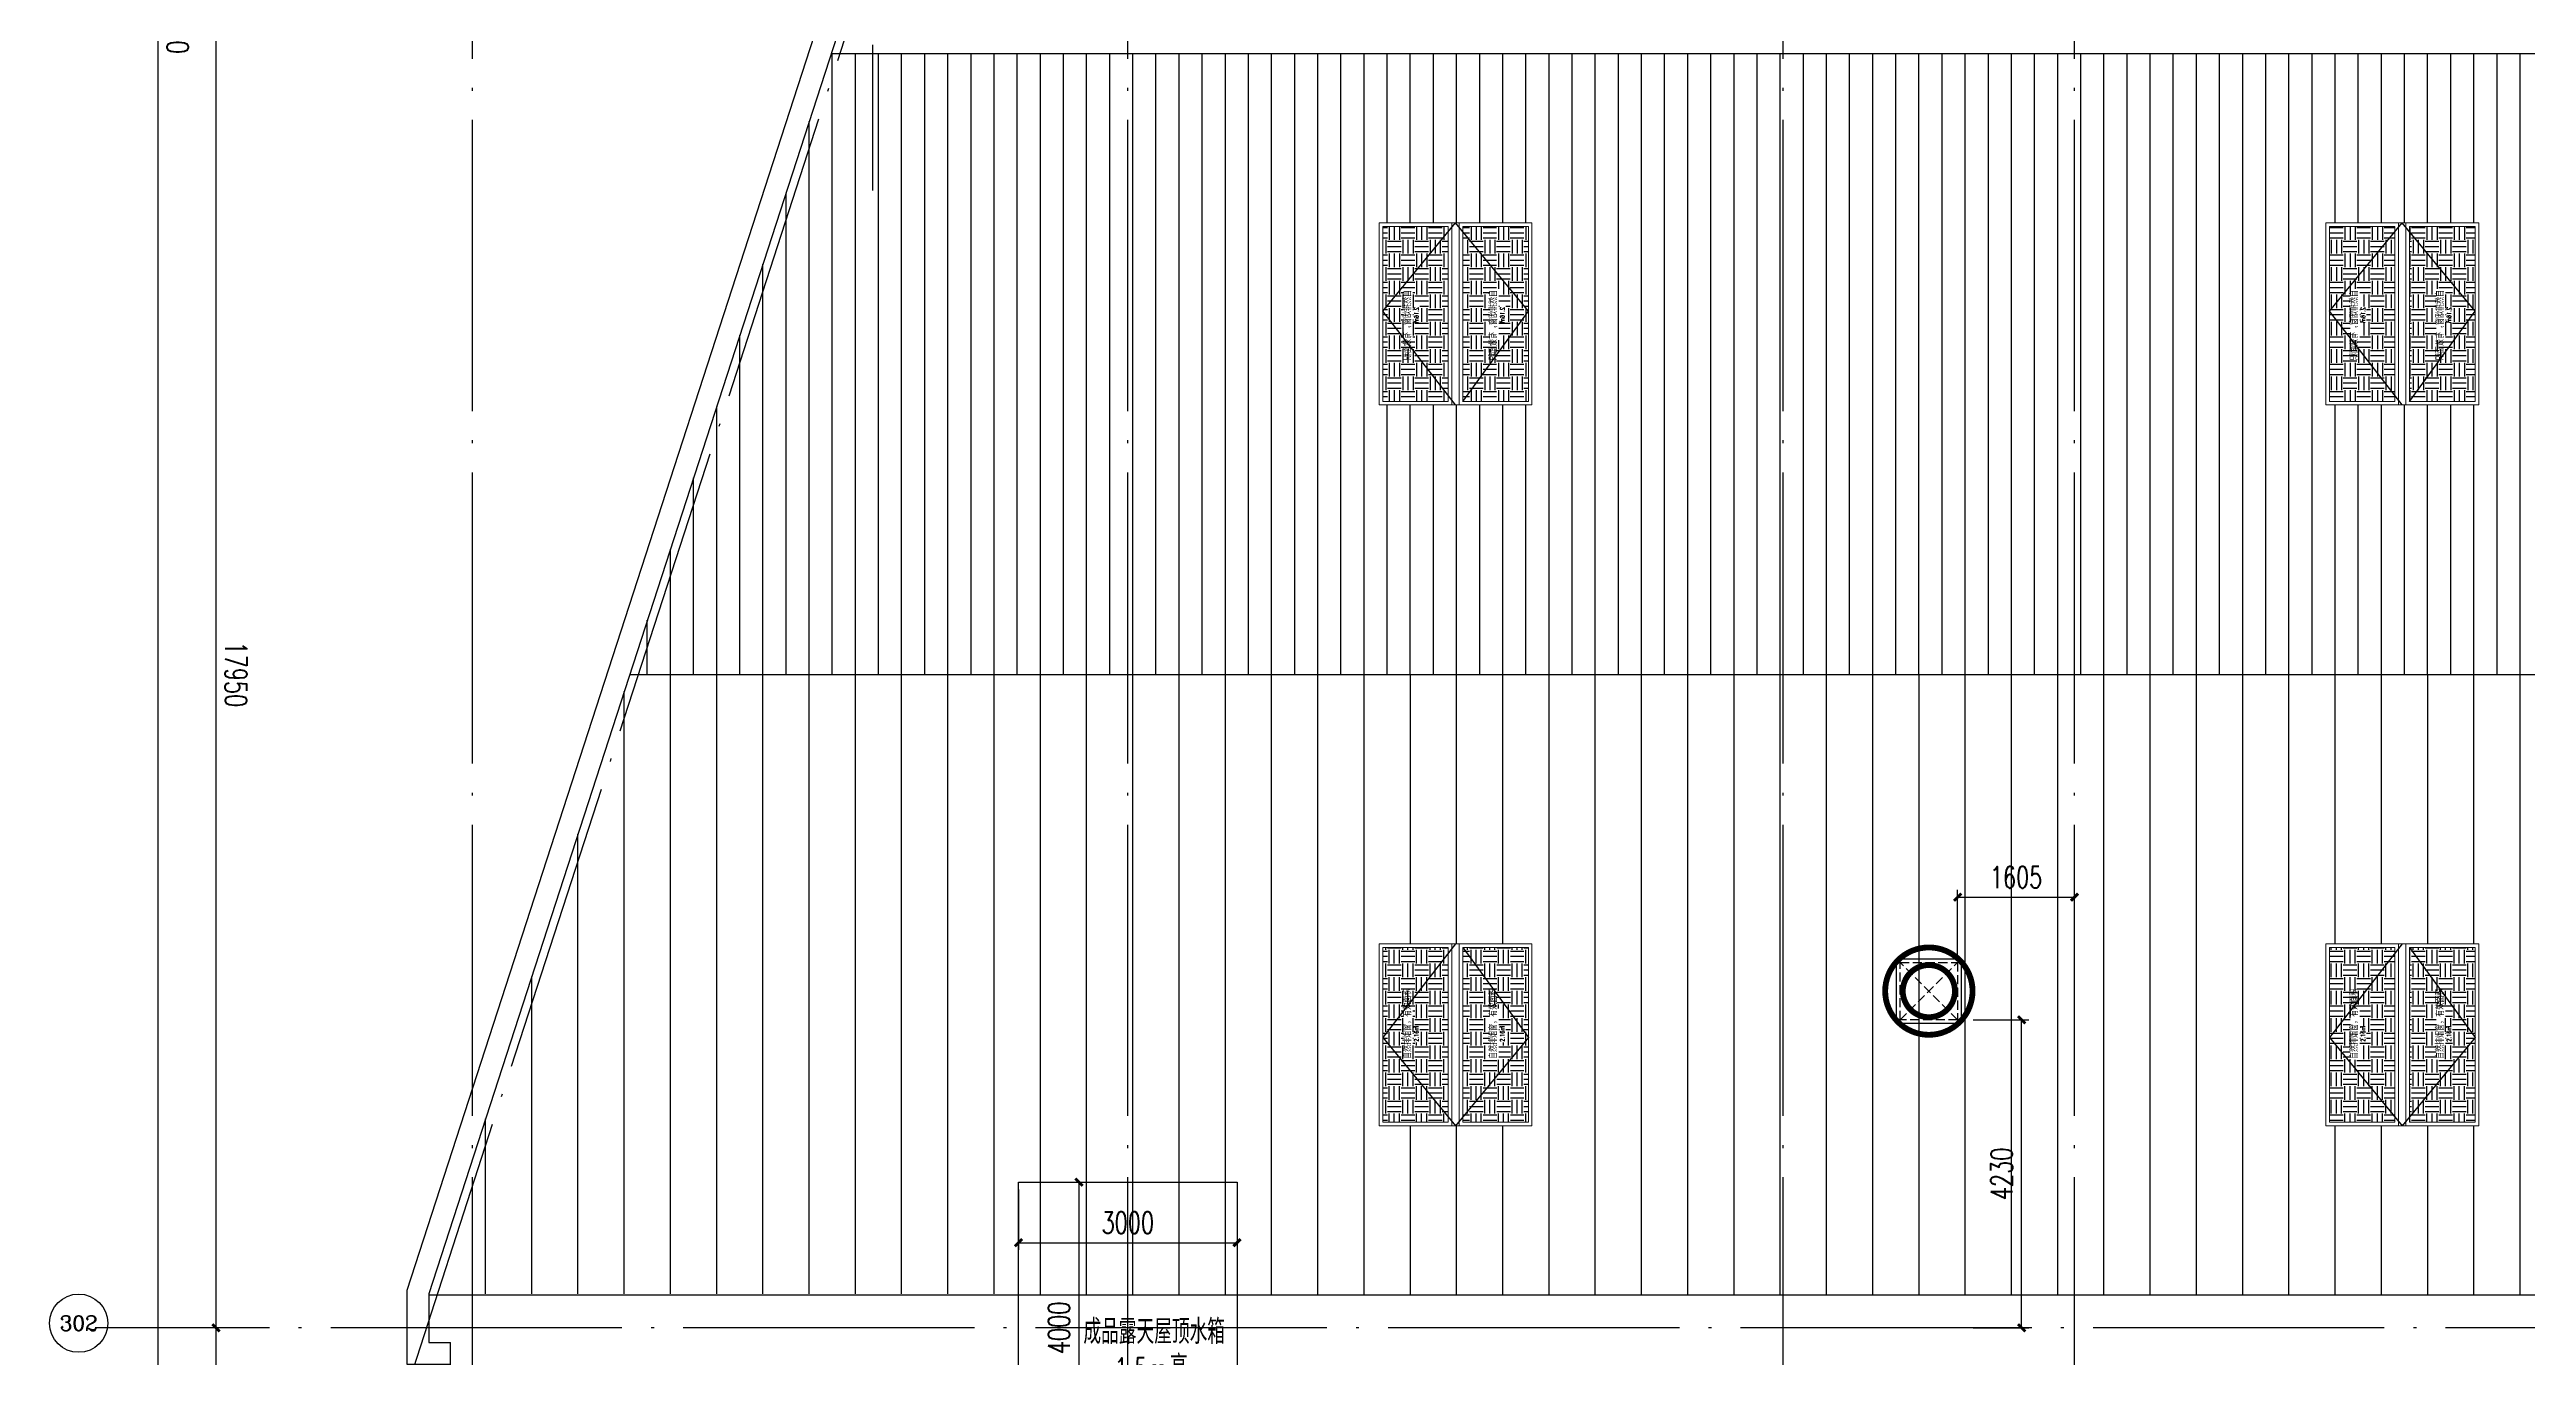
# Model space of a CAD drawing. Extents: x -555607 to 460190, y 498714 to 1664455.
# Drawn here: x 181339 to 215352, y 566477 to 584427 of the extents above; entities that cross this region are included whole.
import ezdxf
from ezdxf.enums import TextEntityAlignment as Align

# ---------------------------------------------------------------- set-up
doc = ezdxf.new("R2010")
doc.units = 0
doc.header["$LTSCALE"] = 1000
doc.header["$MEASUREMENT"] = 0
for name, pattern in [('DASH', [0.35, 0.25, -0.1]), ('DOTE', [2.42, 2, -0.2, 0.02, -0.2]), ('HIDDEN', [9.525, 6.35, -3.175])]:
    doc.linetypes.add(name, pattern=pattern)
doc.layers.get('Defpoints').update_dxf_attribs({"color": 210})
for name, color, linetype in [('A-AXIS-D', 1, 'Continuous'), ('A-AXIS-DOTE', 14, 'DOTE'), ('A-AXIS-DP', 126, 'Continuous'), ('A-HATCH-2', 251, 'Continuous'), ('A-LIN-V', 9, 'Continuous'), ('A-SFCE', 30, 'Continuous'), ('A-WINDOW', 8, 'Continuous'), ('SPACE', 7, 'Continuous'), ('SPACE_HATCH', 8, 'Continuous'), ('参考线', 8, 'Continuous'), ('外框', 1, 'HIDDEN'), ('建-尺寸', 3, 'Continuous'), ('建-文字', 7, 'Continuous'), ('暖通', 7, 'Continuous')]:
    doc.layers.add(name, color=color, linetype=linetype)
doc.layers.add('成型线', color=3, linetype='Continuous', lineweight=18)
doc.styles.add('_TCH_AXIS', font='COMPLEX', dxfattribs={"bigfont": 'GBCBIG'})
doc.styles.add('_TCH_DIM_T3', font='SIMPLEX', dxfattribs={"width": 0.705882, "bigfont": 'GBCBIG'})
doc.styles.add('_TCH_SPACE', font='SIMPLEX', dxfattribs={"height": 5, "bigfont": 'GBCBIG'})
doc.styles.add('A-DIM_T3', font='SIMPLEX', dxfattribs={"width": 0.705882, "bigfont": 'GBCBIG'})
doc.styles.add('A-STANDARD', font='SIMPLEX', dxfattribs={"bigfont": 'GBCBIG'})
doc.dimstyles.new('_TCH_ARCH&&100', dxfattribs={"dimtxt": 297.5, "dimasz": 100, "dimexe": 100, "dimexo": 100, "dimgap": 126.25, "dimtad": 1, "dimdec": 0, "dimzin": 0, "dimdsep": 46, "dimtxsty": '_TCH_DIM_T3', "dimblk": 'ARCHTICK', "dimcen": 0.09, "dimclrt": 7, "dimazin": 2, "dimtfac": 1, "dimtdec": 0, "dimtix": 1, "dimtmove": 2, "dimatfit": 3, "dimfxl": 100, "dimtolj": 1, "dimtzin": 0, "dimarcsym": 0})
doc.dimstyles.new('A-DIM&&100', dxfattribs={"dimtxt": 297.5, "dimasz": 100, "dimexe": 100, "dimexo": 100, "dimgap": 126.25, "dimtad": 1, "dimdec": 0, "dimzin": 0, "dimdsep": 46, "dimtxsty": 'A-DIM_T3', "dimblk": 'ARCHTICK', "dimcen": 0.09, "dimclrt": 7, "dimazin": 2, "dimtfac": 1, "dimtdec": 0, "dimtix": 1, "dimtmove": 2, "dimatfit": 3, "dimfxl": 1, "dimtolj": 1, "dimtzin": 0, "dimarcsym": 0})
pattern_1 = [(0, (0, 0), (187.5, 187.5), [187.5, -187.5]), (0, (0, 70.31), (187.5, 187.5), [187.5, -187.5]), (0, (0, 140.62), (187.5, 187.5), [187.5, -187.5]), (90, (23.44, 164.06), (-187.5, 187.5), [187.5, -187.5]), (90, (93.75, 164.06), (-187.5, 187.5), [187.5, -187.5]), (90, (164.06, 164.06), (-187.5, 187.5), [187.5, -187.5])]

# ---------------------------------------------------------------- blocks, each defined once
blk = doc.blocks.new('_ArchTick')
at = {"color": 0, "linetype": 'ByBlock', "const_width": 0.4}
blk.add_lwpolyline([(-0.5, -0.5), (0.5, 0.5)], dxfattribs=at)
blk = doc.blocks.new('*D322')
at = {"layer": 'Defpoints', "color": 0, "transparency": 16777216}
for p in [(-1640, 3060), (1360, 3060), (1360, 2230)]:
    blk.add_point(p, dxfattribs=at)
at = {"layer": '建-尺寸', "color": 0, "lineweight": -2, "transparency": 16777216}
for p, q in [((-1640, 2960), (-1640, 2130)), ((1360, 2960), (1360, 2130)), ((-1640, 2230), (1360, 2230))]:
    blk.add_line(p, q, dxfattribs=at)
at = {"layer": '建-尺寸', "color": 0, "lineweight": -2, "transparency": 16777216, "xscale": 100, "yscale": 100, "zscale": 100, "rotation": 180}
blk.add_blockref('_ArchTick', (-1640, 2230), dxfattribs=at)
at = {"layer": '建-尺寸', "color": 0, "lineweight": -2, "transparency": 16777216, "xscale": 100, "yscale": 100, "zscale": 100}
blk.add_blockref('_ArchTick', (1360, 2230), dxfattribs=at)
at = {"layer": '建-尺寸', "color": 7, "transparency": 16777216, "insert": (-140, 2505), "char_height": 297.5, "attachment_point": 5, "style": 'A-DIM_T3'}
blk.add_mtext('\\A1;3000', dxfattribs=at)
blk = doc.blocks.new('*D323')
at = {"layer": 'Defpoints', "color": 0, "transparency": 16777216}
for p in [(-1640, 3060), (-810, 3060), (-1640, -940)]:
    blk.add_point(p, dxfattribs=at)
at = {"layer": '建-尺寸', "color": 0, "lineweight": -2, "transparency": 16777216}
for p, q in [((-1540, 3060), (-710, 3060)), ((-810, -940), (-810, 3060)), ((-1540, -940), (-710, -940))]:
    blk.add_line(p, q, dxfattribs=at)
at = {"layer": '建-尺寸', "color": 0, "lineweight": -2, "transparency": 16777216, "xscale": 100, "yscale": 100, "zscale": 100}
for p, rotation in [((-810, 3060), 90), ((-810, -940), 270)]:
    blk.add_blockref('_ArchTick', p, dxfattribs=dict(at, rotation=rotation))
at = {"layer": '建-尺寸', "color": 7, "transparency": 16777216, "insert": (-1085, 1060), "char_height": 297.5, "attachment_point": 5, "rotation": 90, "style": 'A-DIM_T3'}
blk.add_mtext('\\A1;4000', dxfattribs=at)
blk = doc.blocks.new('*D501')
at = {"layer": 'A-AXIS-D', "color": 0, "lineweight": -2, "transparency": 16777216}
for p, q in [((184311, 584820), (183524, 584820)), ((183624, 584820), (183624, 566870)), ((184311, 566870), (183524, 566870))]:
    blk.add_line(p, q, dxfattribs=at)
at = {"layer": 'Defpoints', "color": 0, "transparency": 16777216}
for p in [(184411, 584820), (183624, 566870), (184411, 566870)]:
    blk.add_point(p, dxfattribs=at)
at = {"layer": 'A-AXIS-D', "color": 0, "lineweight": -2, "transparency": 16777216, "xscale": 100, "yscale": 100, "zscale": 100}
for p, rotation in [((183624, 584820), 90), ((183624, 566870), 270)]:
    blk.add_blockref('_ArchTick', p, dxfattribs=dict(at, rotation=rotation))
at = {"layer": 'A-AXIS-D', "color": 7, "transparency": 16777216, "insert": (183899, 575845), "char_height": 297.5, "attachment_point": 5, "rotation": 270, "style": 'A-DIM_T3'}
blk.add_mtext('\\A1;17950', dxfattribs=at)
blk = doc.blocks.new('*D374')
at = {"layer": 'A-AXIS-D', "color": 0, "lineweight": -2, "transparency": 16777216}
for p, q in [((184311, 566870), (183524, 566870)), ((183624, 566870), (183624, 548920)), ((184311, 548920), (183524, 548920))]:
    blk.add_line(p, q, dxfattribs=at)
at = {"layer": 'Defpoints', "color": 0, "transparency": 16777216}
for p in [(184411, 566870), (183624, 548920), (184411, 548920)]:
    blk.add_point(p, dxfattribs=at)
at = {"layer": 'A-AXIS-D', "color": 0, "lineweight": -2, "transparency": 16777216, "xscale": 100, "yscale": 100, "zscale": 100}
for p, rotation in [((183624, 566870), 90), ((183624, 548920), 270)]:
    blk.add_blockref('_ArchTick', p, dxfattribs=dict(at, rotation=rotation))
at = {"layer": 'A-AXIS-D', "color": 7, "transparency": 16777216, "insert": (183899, 557895), "char_height": 297.5, "attachment_point": 5, "rotation": 270, "style": 'A-DIM_T3'}
blk.add_mtext('\\A1;17950', dxfattribs=at)
blk = doc.blocks.new('*D436')
at = {"layer": 'A-AXIS-D', "color": 0, "lineweight": -2, "transparency": 16777216}
for p, q in [((184211, 621420), (182724, 621420)), ((182824, 621420), (182824, 548220)), ((184211, 548220), (182724, 548220))]:
    blk.add_line(p, q, dxfattribs=at)
at = {"layer": 'Defpoints', "color": 0, "transparency": 16777216}
for p in [(184311, 621420), (182824, 548220), (184311, 548220)]:
    blk.add_point(p, dxfattribs=at)
at = {"layer": 'A-AXIS-D', "color": 0, "lineweight": -2, "transparency": 16777216, "xscale": 100, "yscale": 100, "zscale": 100}
for p, rotation in [((182824, 621420), 90), ((182824, 548220), 270)]:
    blk.add_blockref('_ArchTick', p, dxfattribs=dict(at, rotation=rotation))
at = {"layer": 'A-AXIS-D', "color": 7, "transparency": 16777216, "insert": (183099, 584820), "char_height": 297.5, "attachment_point": 5, "rotation": 270, "style": 'A-DIM_T3'}
blk.add_mtext('\\A1;73200', dxfattribs=at)
blk = doc.blocks.new('44')
blk.add_wipeout([(277446, 745270), (279946, 745270), (279946, 747370), (277446, 747370)]).dxf.layer = '参考线'
at = {"layer": 'SPACE_HATCH'}
h = blk.add_hatch(dxfattribs=at)
h.set_pattern_fill('土壤', color=250, scale=50, style=0)
h.set_pattern_definition(pattern_1)
h.paths.add_polyline_path([(277496, 746420), (279896, 746420), (279896, 747320), (277496, 747320)])
h.paths.add_polyline_path([(278352, 746904), (279057, 746904), (279057, 747034), (278352, 747034)])
h.paths.add_polyline_path([(278591, 746811), (278817, 746811), (278817, 746895), (278591, 746895)])
h = blk.add_hatch(dxfattribs=at)
h.set_pattern_fill('土壤', color=250, scale=50, style=0)
h.set_pattern_definition(pattern_1)
h.paths.add_polyline_path([(277496, 746220), (279896, 746220), (279896, 745320), (277496, 745320)])
h.paths.add_polyline_path([(278352, 745724), (279057, 745724), (279057, 745854), (278352, 745854)])
h.paths.add_polyline_path([(278591, 745631), (278817, 745631), (278817, 745715), (278591, 745715)])
at = {"layer": '外框', "color": 250}
for points in [[(279946, 746320), (278658, 747320), (277446, 746320)], [(279896, 746220), (278658, 745320), (277446, 746320)]]:
    blk.add_lwpolyline(points, dxfattribs=at)
at = {"layer": '成型线', "color": 8}
for p, q in [((279946, 745270), (279946, 747370)), ((277446, 746370), (279946, 746370)), ((277446, 746270), (279946, 746270)), ((277496, 746420), (279896, 746420)), ((277496, 746220), (279896, 746220))]:
    blk.add_line(p, q, dxfattribs=at)
for points in [[(279946, 745270), (277446, 745270), (277446, 747370), (279946, 747370)], [(277496, 746420), (277496, 747320), (279896, 747320), (279896, 746420)], [(279896, 746220), (279896, 745320), (277496, 745320), (277496, 746220)]]:
    blk.add_lwpolyline(points, dxfattribs=at)
at = {"layer": 'SPACE', "color": 250, "style": '_TCH_SPACE'}
for p in [(278365, 746930), (278365, 745750)]:
    blk.add_text('自然排烟窗，有效面积', height=96.5, dxfattribs=at).set_placement(p)
at = {"layer": 'SPACE', "color": 250, "style": '_TCH_SPACE', "width": 0.705882}
for s, height, p in [('2.16m', 59.5, (278600, 746828)), ('2', 29.8, (278792, 746863)), ('2.16m', 59.5, (278600, 745648)), ('2', 29.8, (278792, 745683))]:
    blk.add_text(s, height=height, dxfattribs=at).set_placement(p)
blk = doc.blocks.new('frtt')
at = {"layer": 'A-LIN-V', "xscale": -1, "rotation": 90}
blk.add_blockref('44', (1112916, 997966), dxfattribs=at)
at = {"layer": 'A-LIN-V', "rotation": 90}
blk.add_blockref('44', (1112916, 430674), dxfattribs=at)
blk = doc.blocks.new('242343243')
at = {"layer": 'A-WINDOW'}
for p in [(-165950, -138475), (-152950, -138475)]:
    blk.add_blockref('frtt', p, dxfattribs=at)
blk = doc.blocks.new('fengji')
at = {"layer": '暖通', "color": 7, "linetype": 'DASH', "ltscale": 0.5}
for p, q in [((-395, 395), (395, -395)), ((395, 395), (-395, -395))]:
    blk.add_line(p, q, dxfattribs=at)
at = {"layer": '暖通', "color": 7, "const_width": 79.8}
for points in [[(0, -600, -1), (0, 600, -1)], [(0, -600, 1), (0, 600, 1)]]:
    blk.add_lwpolyline(points, format="xyb", dxfattribs=at)
at = {"layer": '暖通', "color": 7, "ltscale": 0.5}
blk.add_lwpolyline([(-445, 445), (445, 445), (445, -445), (-445, -445)], close=True, dxfattribs=at)
at = {"layer": '暖通', "color": 7, "linetype": 'DASH', "const_width": 79.8}
for points in [[(0, -358, -1), (0, 358, -1)], [(0, -358, 1), (0, 358, 1)]]:
    blk.add_lwpolyline(points, format="xyb", dxfattribs=at)
at = {"layer": '暖通', "color": 7, "linetype": 'DASH', "ltscale": 0.5}
blk.add_lwpolyline([(-395, 395), (395, 395), (395, -395), (-395, -395)], close=True, dxfattribs=at)
blk = doc.blocks.new('*D708')
at = {"layer": 'A-AXIS-DP', "color": 0, "lineweight": -2, "transparency": 16777216}
for p, q in [((207755, 571100), (208520, 571100)), ((208420, 566870), (208420, 571100)), ((207755, 566870), (208520, 566870))]:
    blk.add_line(p, q, dxfattribs=at)
at = {"layer": 'Defpoints', "color": 0, "transparency": 16777216}
for p in [(207655, 571100), (208420, 571100), (207655, 566870)]:
    blk.add_point(p, dxfattribs=at)
at = {"layer": 'A-AXIS-DP', "color": 0, "lineweight": -2, "transparency": 16777216, "xscale": 100, "yscale": 100, "zscale": 100}
for p, rotation in [((208420, 571100), 90), ((208420, 566870), 270)]:
    blk.add_blockref('_ArchTick', p, dxfattribs=dict(at, rotation=rotation))
at = {"layer": 'A-AXIS-DP', "color": 7, "transparency": 16777216, "insert": (208145, 568985), "char_height": 297.5, "attachment_point": 5, "rotation": 90, "style": '_TCH_DIM_T3'}
blk.add_mtext('\\A1;4230', dxfattribs=at)
blk = doc.blocks.new('*D836')
at = {"layer": 'A-AXIS-DP', "color": 0, "lineweight": -2, "transparency": 16777216}
for p, q in [((207541, 571990), (207541, 572885)), ((207541, 572785), (209146, 572785)), ((209146, 571990), (209146, 572885))]:
    blk.add_line(p, q, dxfattribs=at)
at = {"layer": 'Defpoints', "color": 0, "transparency": 16777216}
for p in [(209146, 572785), (207541, 571890), (209146, 571890)]:
    blk.add_point(p, dxfattribs=at)
at = {"layer": 'A-AXIS-DP', "color": 0, "lineweight": -2, "transparency": 16777216, "xscale": 100, "yscale": 100, "zscale": 100, "rotation": 180}
blk.add_blockref('_ArchTick', (207541, 572785), dxfattribs=at)
at = {"layer": 'A-AXIS-DP', "color": 0, "lineweight": -2, "transparency": 16777216, "xscale": 100, "yscale": 100, "zscale": 100}
blk.add_blockref('_ArchTick', (209146, 572785), dxfattribs=at)
at = {"layer": 'A-AXIS-DP', "color": 7, "transparency": 16777216, "insert": (208343, 573060), "char_height": 297.5, "attachment_point": 5, "style": '_TCH_DIM_T3'}
blk.add_mtext('\\A1;1605', dxfattribs=at)
blk = doc.blocks.new('G$CEFEEA2CC')
blk.add_lwpolyline([(-1640, 3060), (1360, 3060), (1360, -940), (-1640, -940)], close=True)
at = {"layer": '建-文字', "style": 'A-STANDARD'}
for s, height, p in [('成品露天屋顶水箱', 337.59, (-750, 840)), ('高', 337.6, (440, 350))]:
    blk.add_text(s, height=height, dxfattribs=at).set_placement(p)
at = {"layer": '建-文字', "style": 'A-STANDARD', "width": 0.705882}
for s, p in [('1.5m', (-320, 350)), ('18T', (-60, -160))]:
    blk.add_text(s, height=297.5, dxfattribs=at).set_placement(p)
at = {"layer": '建-尺寸'}
for p1, p2, text, picture, middle in [((-1640, -940), (-1640, 3060), '4000', '*D323', (-1085, 1060)), ((-1640, 3060), (1360, 3060), '3000', '*D322', (-140, 2505))]:
    dim = blk.add_aligned_dim(p1=p1, p2=p2, distance=-830, text=text, dimstyle='A-DIM&&100', dxfattribs=at)
    dim.commit()
    dim.dimension.update_dxf_attribs({"geometry": picture, "text_midpoint": middle})
blk = doc.blocks.new('2312321321')
at = {"layer": '暖通', "rotation": 180}
blk.add_blockref('fengji', (207145.8, 571495), dxfattribs=at)
at = {"layer": 'A-AXIS-DP'}
for p1, p2, distance, picture, middle in [((207540.8, 571890), (209145.8, 571890), 895, '*D836', (208343.3, 573060)), ((207654.7, 566870), (207654.7, 571100), -765.3, '*D708', (208145, 568985))]:
    dim = blk.add_aligned_dim(p1=p1, p2=p2, distance=distance, dimstyle='_TCH_ARCH&&100', dxfattribs=at)
    dim.commit()
    dim.dimension.update_dxf_attribs({"geometry": picture, "text_midpoint": middle})

msp = doc.modelspace()

# ---------------------------------------------------------------- hatches: boundary and pattern name
at = {"layer": 'A-HATCH-2'}
h = msp.add_hatch(dxfattribs=at)
h.set_pattern_fill('ANSI31', color=250, scale=200, angle=45)
h.set_pattern_definition([(90, (0, 0), (-317.5, 0), [])])
h.paths.add_polyline_path([(233880, 575845), (366415.7, 575845), (371645.8, 575845), (371645.8, 584370), (192072.8, 584370), (189306.7, 575845), (200954.9, 575845)])
h = msp.add_hatch(dxfattribs=at)
h.set_pattern_fill('ANSI31', color=250, scale=400, angle=45)
h.set_pattern_definition([(90, (0, 0), (-635, 0), [])])
h.paths.add_polyline_path([(233880, 575845), (366415.7, 575845), (371645.8, 575845), (371645.8, 567320), (186845.8, 567335.8), (186845.8, 568260.6), (189306.7, 575845), (221250, 575845)])

# ---------------------------------------------------------------- linework, layer by layer
at = {"layer": 'A-AXIS-D'}
msp.add_circle((181739.1, 566934.3), 400, dxfattribs=at)
at = {"layer": 'A-AXIS-DOTE', "color": 250, "ltscale": 2}
for p, q in [((187145.8, 540740), (187145.8, 626955)), ((196145.8, 540740), (196145.8, 626224)), ((205145.8, 540740), (205145.8, 626224)), ((209145.8, 540740), (209145.8, 626220)), ((377960, 566870), (181990, 566870))]:
    msp.add_line(p, q, dxfattribs=at)
at = {"layer": 'A-AXIS-DOTE', "color": 250}
msp.add_line((192645.8, 582489.9), (192645.8, 586279.9), dxfattribs=at)
at = {"layer": 'A-AXIS-DOTE', "color": 250, "ltscale": 2}
msp.add_lwpolyline([(184694.9, 561257.2), (206338.9, 627964.4)], dxfattribs=at)
at = {"layer": 'A-LIN-V', "color": 8}
for points in [[(371645.8, 584370), (192072.8, 584370)], [(371645.8, 567320), (186545.8, 567320)]]:
    msp.add_lwpolyline(points, dxfattribs=at)
at = {"layer": 'A-SFCE', "color": 8}
msp.add_line((186845.8, 564570), (186845.8, 566670), dxfattribs=at)
for points in [[(371945.8, 548220), (371945.8, 621419.9), (203778.7, 621420), (186245.8, 567383.3), (186245.8, 566370), (186845.8, 566370)], [(186545.8, 564570), (186545.8, 548519.9), (371645.8, 548519.9), (371645.8, 621119.9), (203996.8, 621120), (186545.8, 567335.8), (186545.8, 566670), (186845.8, 566670)], [(189306.7, 575845), (371645.8, 575845)], [(186749, 566670), (186845.8, 566670)]]:
    msp.add_lwpolyline(points, dxfattribs=at)

# ---------------------------------------------------------------- block references
msp.add_blockref('G$CEFEEA2CC', (196285.8, 565810))

# ---------------------------------------------------------------- texts
at = {"layer": 'A-AXIS-D', "color": 7, "style": '_TCH_AXIS'}
msp.add_text('302', height=206.28, dxfattribs=at).set_placement((181478.8, 566831.1), (181999.4, 566831.1), align=Align.FIT)

# ---------------------------------------------------------------- dimensions: what is measured, and where the dimension line sits
at = {"layer": 'A-AXIS-D'}
for base, p1, p2, text, picture, middle in [((182824.2, 548219.9), (184310.6, 621420), (184310.6, 548219.9), '73200', '*D436', (183099.2, 584820)), ((183624.2, 566870), (184410.6, 584820), (184410.6, 566870), '17950', '*D501', (183899.2, 575845)), ((183624.2, 548920), (184410.6, 566870), (184410.6, 548920), '17950', '*D374', (183899.2, 557895))]:
    dim = msp.add_linear_dim(base=base, p1=p1, p2=p2, angle=270, text=text, dimstyle='A-DIM&&100', dxfattribs=at)
    dim.commit()
    dim.dimension.update_dxf_attribs({"geometry": picture, "text_midpoint": middle, "dimtype": 129, "text_rotation": 270})

# ---------------------------------------------------------------- next in the draw order: block references
at = {"layer": 'A-WINDOW'}
msp.add_blockref('242343243', (0, 0), dxfattribs=at)

# ---------------------------------------------------------------- next in the draw order: block references
at = {"layer": '暖通', "color": 7}
msp.add_blockref('2312321321', (0, 0), dxfattribs=at)

doc.saveas('drawing.dxf')
